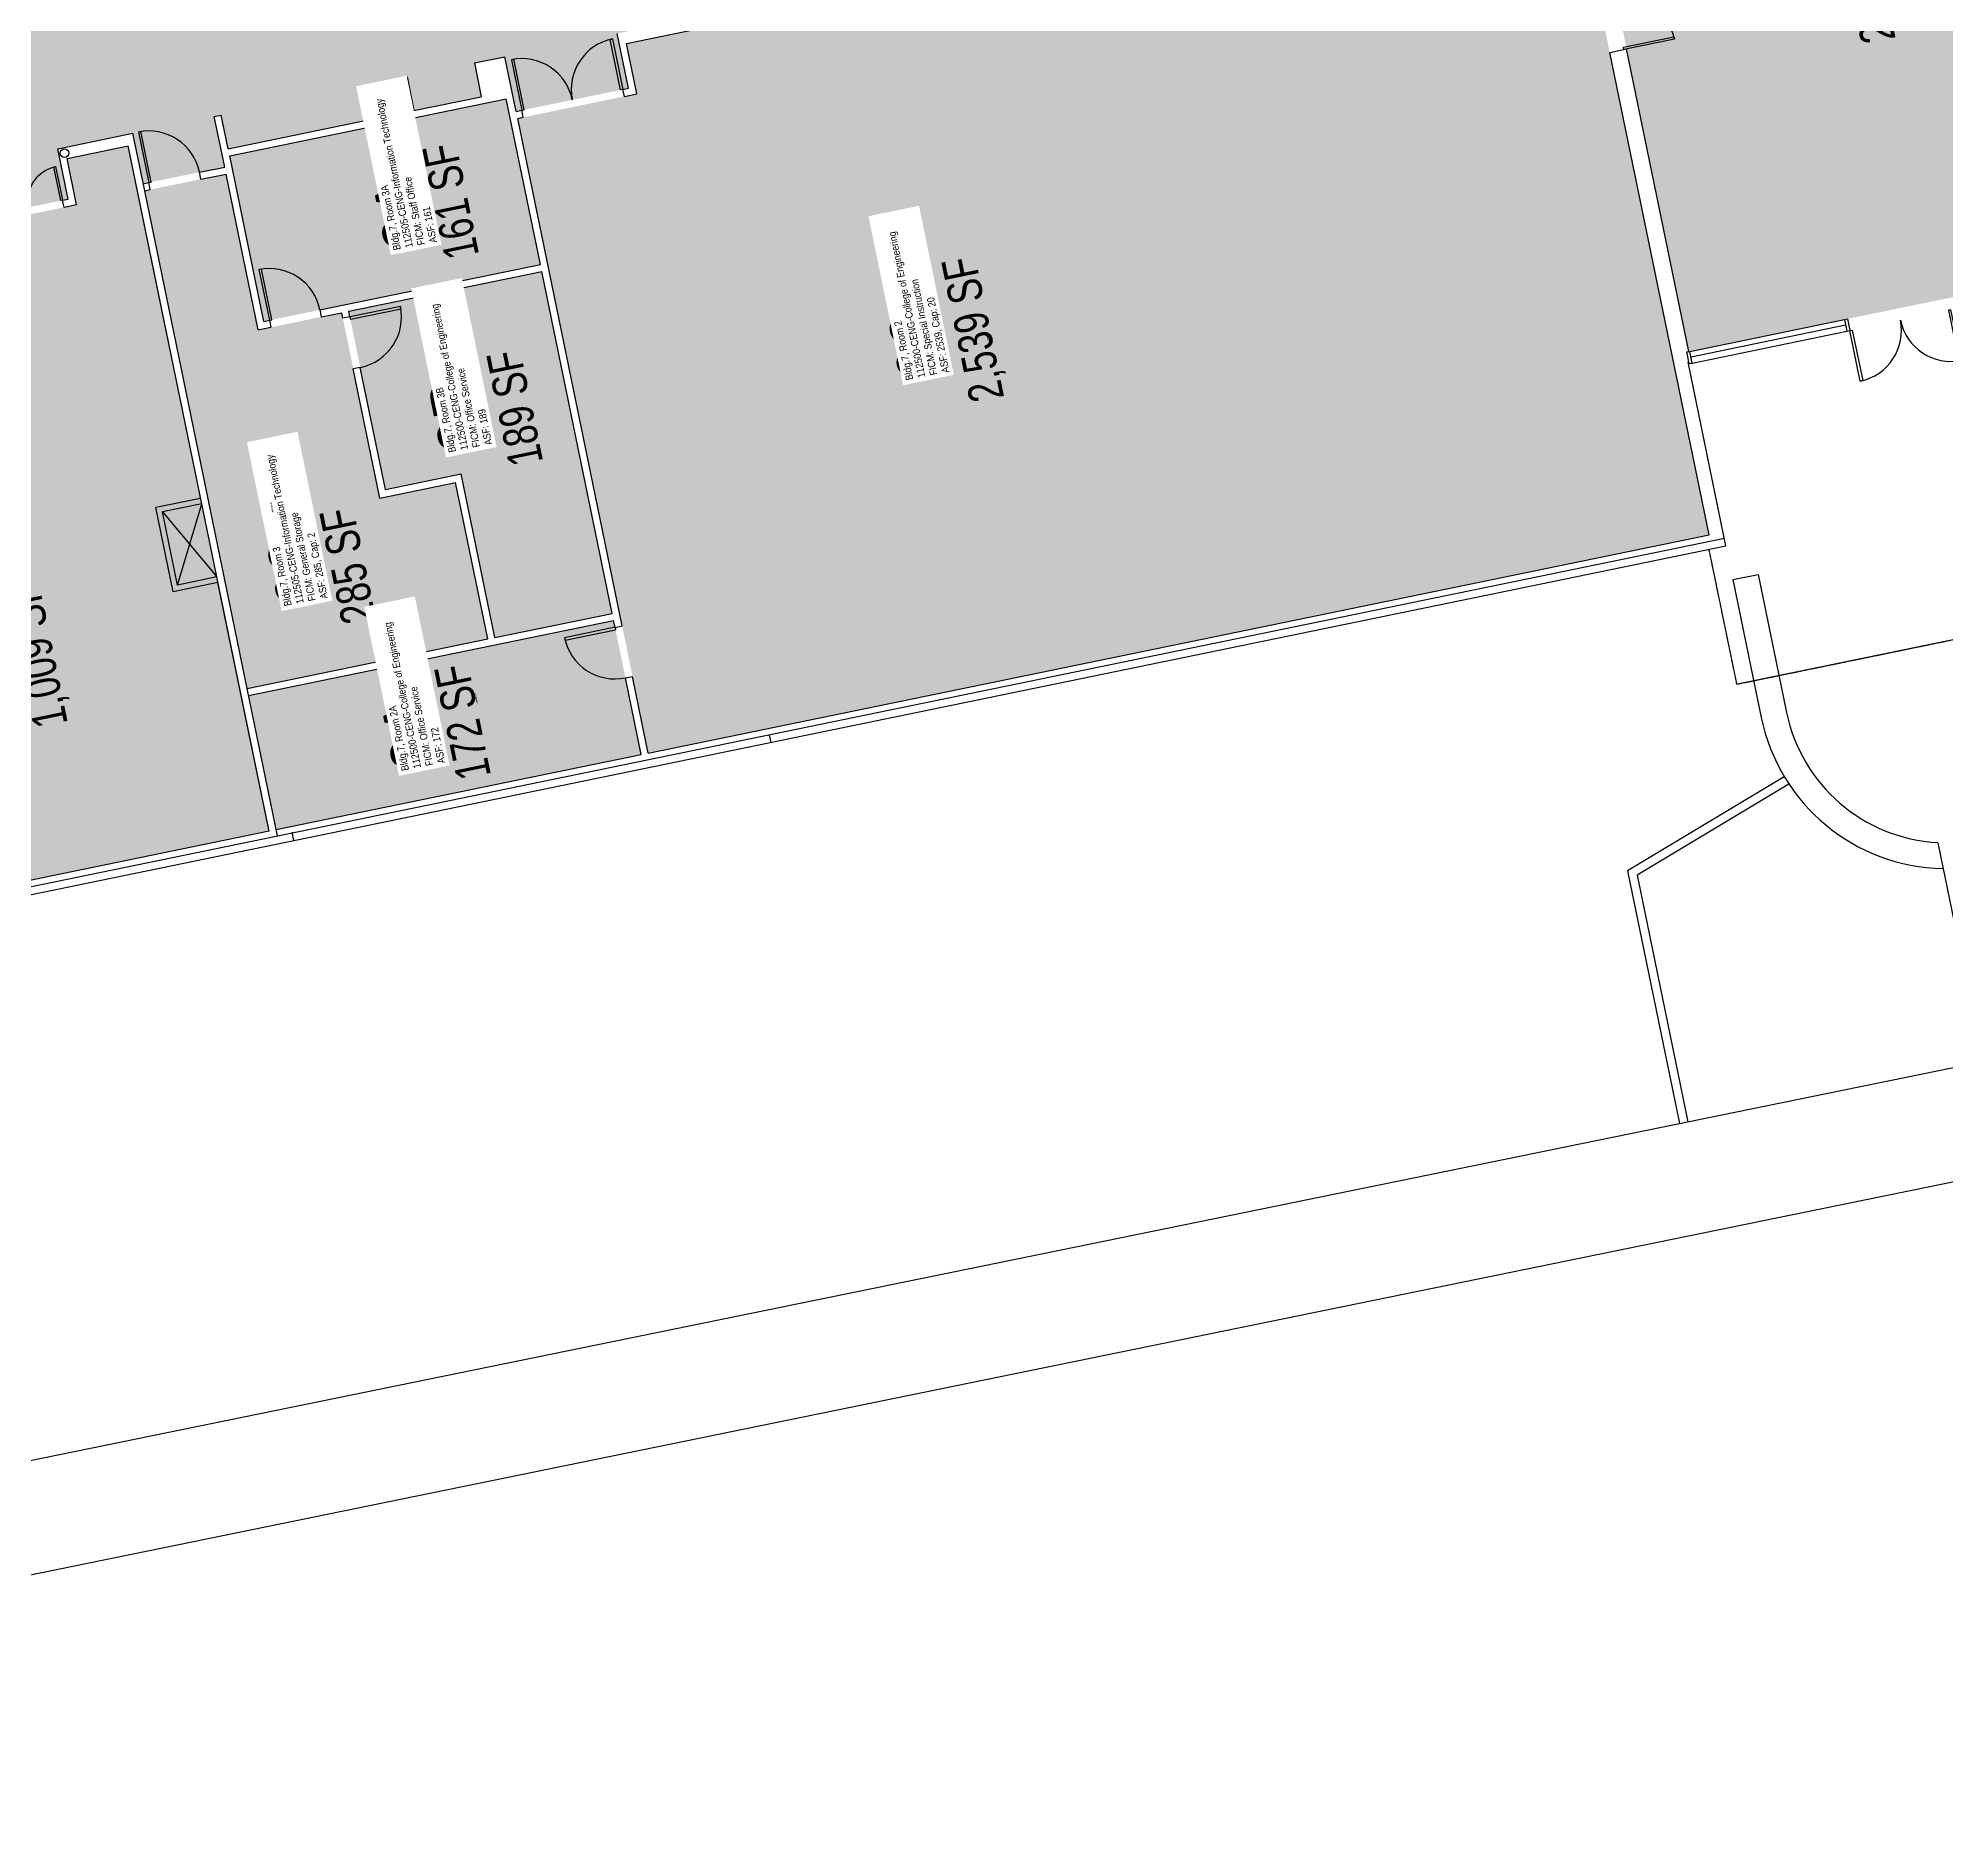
# Model space of a CAD drawing. Header units: inches. Extents: x 69196038 to 69200311, y 27680659 to 27683380.
# Drawn here: x 69198263 to 69199594, y 27680885 to 27682141 of the extents above; entities that cross this region are included whole.
import ezdxf
from ezdxf.enums import TextEntityAlignment as Align

# ---------------------------------------------------------------- set-up
doc = ezdxf.new("R2010")
doc.units = ezdxf.units.IN
doc.header["$MEASUREMENT"] = 0
doc.linetypes.add('DASHED2', pattern=[0.375, 0.25, -0.125])
doc.layers.get('0').update_dxf_attribs({"linetype": 'CONTINUOUS'})
for name, color, linetype in [('A-COLS', 5, 'CONTINUOUS'), ('A-DOOR', 2, 'CONTINUOUS'), ('A-FLOR', 3, 'CONTINUOUS'), ('A-GLAZ', 1, 'CONTINUOUS'), ('A-IDEN-RNUM', 7, 'CONTINUOUS'), ('A-IDEN-SNUM', 4, 'CONTINUOUS'), ('A-IDEN-VNUM', 4, 'CONTINUOUS'), ('A-ROOF', 2, 'CONTINUOUS'), ('A-SITE', 3, 'CONTINUOUS'), ('A-WALL', 5, 'CONTINUOUS'), ('AREA-TEXT', 3, 'CONTINUOUS'), ('Rooms-Category-Color', 7, 'CONTINUOUS'), ('Rooms-College-Color', 7, 'CONTINUOUS'), ('Rooms-Department-Color', 7, 'CONTINUOUS'), ('Rooms-Division-Color', 7, 'CONTINUOUS'), ('Rooms-Information', 7, 'CONTINUOUS')]:
    doc.layers.add(name, color=color, linetype=linetype)
doc.styles.add('Annotative', font='arial.ttf')
doc.styles.add('CP_AREA', font='arial.ttf', dxfattribs={"height": 15})
doc.styles.add('CP_ROOMSNUMBER', font='arial.ttf', dxfattribs={"height": 1})
doc.styles.add('CP_ROOMVNUMBER', font='arial.ttf', dxfattribs={"width": 0.85, "height": 0.075})

# ---------------------------------------------------------------- blocks, each defined once
blk = doc.blocks.new('ADO002')
for p, q in [((-0.5, 1), (-0.5, 0)), ((-0.451, 1), (-0.5, 1)), ((-0.451, 0), (-0.451, 1)), ((-0.5, 0), (-0.451, 0))]:
    blk.add_line(p, q)
blk.add_arc((-0.5, 0), 1, 0, 90)
at = {"style": 'Annotative', "flags": 1}
blk.add_attdef('SILLHT', text='', height=0.1, dxfattribs=at).set_placement((0, 0), align=Align.MIDDLE)
blk = doc.blocks.new('ADO102')
for p, q in [((0.451, 0.999), (0.451, 0)), ((0.5, 0), (0.5, 1)), ((0.5, 0), (0.451, 0))]:
    blk.add_line(p, q)
blk.add_arc((0.5, 0), 1, 90, 180)
at = {"style": 'Annotative', "flags": 1}
blk.add_attdef('SILLHT', text='', height=0.1, dxfattribs=at).set_placement((0, 0), align=Align.MIDDLE)
blk = doc.blocks.new('ADO402')
for p, q in [((-0.476, 0.5), (-0.5, 0.5)), ((-0.5, 0.5), (-0.5, 0)), ((-0.476, 0), (-0.476, 0.5)), ((0.476, 0.499), (0.5, 0.5)), ((0.476, 0), (0.476, 0.499)), ((0.5, 0.5), (0.5, 0)), ((-0.5, 0), (-0.476, 0)), ((0.5, 0), (0.476, 0))]:
    blk.add_line(p, q)
for centre, start, end in [((-0.5, 0), 0, 90), ((0.5, 0), 90, 180)]:
    blk.add_arc(centre, 0.5, start, end)
at = {"style": 'Annotative', "flags": 1}
blk.add_attdef('SILLHT', text='', height=0.1, dxfattribs=at).set_placement((0, 0), align=Align.MIDDLE)

msp = doc.modelspace()

# ---------------------------------------------------------------- hatches: boundary and pattern name
at = {"layer": 'Rooms-Category-Color', "linetype": 'Continuous', "true_color": 0xadadad}
msp.add_hatch(color=253, dxfattribs=at).paths.add_polyline_path([(69199614, 27682423), (69199613.6, 27682425.2), (69199612.2, 27682431.7), (69199610.3, 27682433), (69199478.5, 27682405.8), (69199476.2, 27682405.4), (69199055.1, 27682318.7), (69199047.8, 27682354), (69199043.9, 27682353.1), (69199008.6, 27682345.9), (69198991, 27682342.3), (69198998.3, 27682307), (69198990.7, 27682305.4), (69198955.4, 27682298.2), (69198693.6, 27682244.3), (69198661.8, 27682237.8), (69198649.1, 27682235.1), (69198613.8, 27682227.9), (69198487.5, 27682201.9), (69198480.2, 27682237.2), (69198462.6, 27682233.5), (69198427.3, 27682226.3), (69198423.4, 27682225.5), (69198430.7, 27682190.2), (69198421.8, 27682188.4), (69198386.5, 27682181.1), (69198268.1, 27682156.7), (69198264, 27682176.3), (69198256.8, 27682211.6), (69198256, 27682215.5), (69198138.4, 27682191.3), (69198139.2, 27682187.4), (69198146.5, 27682152.1), (69198150.5, 27682132.6), (69197950.8, 27682091.5), (69197915.5, 27682084.2), (69197623.8, 27682024.2), (69197588.5, 27682016.9), (69197364.5, 27681970.8), (69197365.4, 27681966.4), (69197382.3, 27681884.1), (69197383.2, 27681879.7), (69197579.1, 27681920), (69197586.4, 27681884.8), (69197590.3, 27681885.6), (69197591.3, 27681880.7), (69197626.6, 27681887.9), (69197625.6, 27681892.8), (69197643.2, 27681896.5), (69197635.9, 27681931.7), (69197815.2, 27681968.6), (69197822.4, 27681933.3), (69197826.4, 27681934.1), (69197861.6, 27681941.4), (69197906.2, 27681950.6), (69197941.5, 27681957.8), (69197959.1, 27681961.5), (69197951.8, 27681996.7), (69198209.9, 27682049.8), (69198217.2, 27682014.6), (69198221.1, 27682015.4), (69198279.9, 27682027.5), (69198283.8, 27682028.3), (69198276.5, 27682063.5), (69198328.9, 27682074.3), (69198336.2, 27682039.1), (69198340.1, 27682039.9), (69198375.3, 27682047.1), (69198393, 27682050.7), (69198385.7, 27682086), (69198390.6, 27682087), (69198395.4, 27682063.5), (69198515.7, 27682088.3), (69198510.9, 27682111.8), (69198520.2, 27682113.7), (69198525, 27682090.2), (69198572, 27682099.8), (69198567.2, 27682123.3), (69198588.5, 27682127.7), (69198596.3, 27682089.5), (69198600.3, 27682090.3), (69198670.8, 27682104.8), (69198674.7, 27682105.7), (69198666.8, 27682143.9), (69199340.2, 27682282.4), (69199356.5, 27682203.6), (69199371, 27682133.1), (69199414.4, 27681922), (69199522.9, 27681944.3), (69199525.1, 27681944.8), (69199595.6, 27681959.3), (69199597.8, 27681959.7), (69199703.3, 27681981.4), (69199704.5, 27681983.3), (69199694.3, 27682032.9), (69199693.8, 27682035.1), (69199672.5, 27682138.7), (69199672.1, 27682140.9), (69199650.8, 27682244.5), (69199650.3, 27682246.7), (69199629, 27682350.3), (69199628.5, 27682352.5)])
at = {"layer": 'Rooms-Category-Color', "linetype": 'Continuous', "true_color": 0xe3f498}
for points in [[(69199359.2, 27682130.6), (69199344.7, 27682201.2), (69199330.1, 27682272.2), (69198673.4, 27682137), (69198680.6, 27682101.8), (69198671.8, 27682100), (69198601.3, 27682085.4), (69198597.4, 27682084.6), (69198670.2, 27681730.6), (69198677.5, 27681695.4), (69198688.5, 27681641.9), (69199428.5, 27681794.2)], [(69198388.3, 27681760.9), (69198376.2, 27681819.6), (69198325.6, 27682065.5), (69198283, 27682056.7), (69198289.7, 27682024.4), (69198280.9, 27682022.6), (69198222.1, 27682010.5), (69198218.2, 27682009.7), (69198224.2, 27681980.3), (69198231.5, 27681945), (69198239.3, 27681906.8), (69198100.7, 27681878.3), (69198135.6, 27681708.9), (69198071, 27681695.6), (69198029.8, 27681687.1), (69198013.2, 27681683.7), (69197978.3, 27681853.1), (69197963.6, 27681850.1), (69197928.4, 27681842.8), (69197924.4, 27681842), (69197927.1, 27681829.3), (69197995, 27681499.2), (69198424, 27681587.5)]]:
    msp.add_hatch(color=61, dxfattribs=at).paths.add_polyline_path(points)
at = {"layer": 'Rooms-Category-Color', "linetype": 'Continuous', "true_color": 0xfa9ba3}
for points in [[(69198589.4, 27682098.3), (69198396.5, 27682058.6), (69198420.2, 27681943), (69198424.2, 27681943.8), (69198459.4, 27681951.1), (69198613.2, 27681982.7)], [(69198614.2, 27681977.8), (69198479.5, 27681950.1), (69198480.3, 27681946.2), (69198487.6, 27681910.9), (69198505.1, 27681825.7), (69198558, 27681836.6), (69198581.5, 27681722.5), (69198663.3, 27681739.3)], [(69198672.6, 27681694.3), (69198665.3, 27681729.6), (69198664.3, 27681734.4), (69198409.6, 27681682), (69198428.9, 27681588.5), (69198683.6, 27681640.9)]]:
    msp.add_hatch(color=241, dxfattribs=at).paths.add_polyline_path(points)
at = {"layer": 'Rooms-Category-Color', "linetype": 'Continuous', "true_color": 0xe3c5e1}
msp.add_hatch(color=254, dxfattribs=at).paths.add_polyline_path([(69198554.1, 27681830.7), (69198501.2, 27681819.8), (69198482.7, 27681909.9), (69198475.4, 27681945.2), (69198474.6, 27681949.1), (69198460.4, 27681946.2), (69198425.2, 27681938.9), (69198416.3, 27681937.1), (69198394, 27682045.8), (69198376.3, 27682042.2), (69198341.1, 27682035), (69198337.2, 27682034.2), (69198408.6, 27681686.9), (69198576.6, 27681721.5)])
at = {"layer": 'Rooms-College-Color', "linetype": 'Continuous', "true_color": 0xadadad}
msp.add_hatch(color=253, dxfattribs=at).paths.add_polyline_path([(69199614, 27682423), (69199613.6, 27682425.2), (69199612.2, 27682431.7), (69199610.3, 27682433), (69199478.5, 27682405.8), (69199476.2, 27682405.4), (69199055.1, 27682318.7), (69199047.8, 27682354), (69199043.9, 27682353.1), (69199008.6, 27682345.9), (69198991, 27682342.3), (69198998.3, 27682307), (69198990.7, 27682305.4), (69198955.4, 27682298.2), (69198693.6, 27682244.3), (69198661.8, 27682237.8), (69198649.1, 27682235.1), (69198613.8, 27682227.9), (69198487.5, 27682201.9), (69198480.2, 27682237.2), (69198462.6, 27682233.5), (69198427.3, 27682226.3), (69198423.4, 27682225.5), (69198430.7, 27682190.2), (69198421.8, 27682188.4), (69198386.5, 27682181.1), (69198268.1, 27682156.7), (69198264, 27682176.3), (69198256.8, 27682211.6), (69198256, 27682215.5), (69198138.4, 27682191.3), (69198139.2, 27682187.4), (69198146.5, 27682152.1), (69198150.5, 27682132.6), (69197950.8, 27682091.5), (69197915.5, 27682084.2), (69197623.8, 27682024.2), (69197588.5, 27682016.9), (69197364.5, 27681970.8), (69197365.4, 27681966.4), (69197382.3, 27681884.1), (69197383.2, 27681879.7), (69197579.1, 27681920), (69197586.4, 27681884.8), (69197590.3, 27681885.6), (69197591.3, 27681880.7), (69197626.6, 27681887.9), (69197625.6, 27681892.8), (69197643.2, 27681896.5), (69197635.9, 27681931.7), (69197815.2, 27681968.6), (69197822.4, 27681933.3), (69197826.4, 27681934.1), (69197861.6, 27681941.4), (69197906.2, 27681950.6), (69197941.5, 27681957.8), (69197959.1, 27681961.5), (69197951.8, 27681996.7), (69198209.9, 27682049.8), (69198217.2, 27682014.6), (69198221.1, 27682015.4), (69198279.9, 27682027.5), (69198283.8, 27682028.3), (69198276.5, 27682063.5), (69198328.9, 27682074.3), (69198336.2, 27682039.1), (69198340.1, 27682039.9), (69198375.3, 27682047.1), (69198393, 27682050.7), (69198385.7, 27682086), (69198390.6, 27682087), (69198395.4, 27682063.5), (69198515.7, 27682088.3), (69198510.9, 27682111.8), (69198520.2, 27682113.7), (69198525, 27682090.2), (69198572, 27682099.8), (69198567.2, 27682123.3), (69198588.5, 27682127.7), (69198596.3, 27682089.5), (69198600.3, 27682090.3), (69198670.8, 27682104.8), (69198674.7, 27682105.7), (69198666.8, 27682143.9), (69199340.2, 27682282.4), (69199356.5, 27682203.6), (69199371, 27682133.1), (69199414.4, 27681922), (69199522.9, 27681944.3), (69199525.1, 27681944.8), (69199595.6, 27681959.3), (69199597.8, 27681959.7), (69199703.3, 27681981.4), (69199704.5, 27681983.3), (69199694.3, 27682032.9), (69199693.8, 27682035.1), (69199672.5, 27682138.7), (69199672.1, 27682140.9), (69199650.8, 27682244.5), (69199650.3, 27682246.7), (69199629, 27682350.3), (69199628.5, 27682352.5)])
at = {"layer": 'Rooms-College-Color', "linetype": 'Continuous', "true_color": 0x99d7b2}
for points in [[(69199359.2, 27682130.6), (69199344.7, 27682201.2), (69199330.1, 27682272.2), (69198673.4, 27682137), (69198680.6, 27682101.8), (69198671.8, 27682100), (69198601.3, 27682085.4), (69198597.4, 27682084.6), (69198670.2, 27681730.6), (69198677.5, 27681695.4), (69198688.5, 27681641.9), (69199428.5, 27681794.2)], [(69198589.4, 27682098.3), (69198396.5, 27682058.6), (69198420.2, 27681943), (69198424.2, 27681943.8), (69198459.4, 27681951.1), (69198613.2, 27681982.7)], [(69198388.3, 27681760.9), (69198376.2, 27681819.6), (69198325.6, 27682065.5), (69198283, 27682056.7), (69198289.7, 27682024.4), (69198280.9, 27682022.6), (69198222.1, 27682010.5), (69198218.2, 27682009.7), (69198224.2, 27681980.3), (69198231.5, 27681945), (69198239.3, 27681906.8), (69198100.7, 27681878.3), (69198135.6, 27681708.9), (69198071, 27681695.6), (69198029.8, 27681687.1), (69198013.2, 27681683.7), (69197978.3, 27681853.1), (69197963.6, 27681850.1), (69197928.4, 27681842.8), (69197924.4, 27681842), (69197927.1, 27681829.3), (69197995, 27681499.2), (69198424, 27681587.5)], [(69198554.1, 27681830.7), (69198501.2, 27681819.8), (69198482.7, 27681909.9), (69198475.4, 27681945.2), (69198474.6, 27681949.1), (69198460.4, 27681946.2), (69198425.2, 27681938.9), (69198416.3, 27681937.1), (69198394, 27682045.8), (69198376.3, 27682042.2), (69198341.1, 27682035), (69198337.2, 27682034.2), (69198408.6, 27681686.9), (69198576.6, 27681721.5)], [(69198614.2, 27681977.8), (69198479.5, 27681950.1), (69198480.3, 27681946.2), (69198487.6, 27681910.9), (69198505.1, 27681825.7), (69198558, 27681836.6), (69198581.5, 27681722.5), (69198663.3, 27681739.3)], [(69198672.6, 27681694.3), (69198665.3, 27681729.6), (69198664.3, 27681734.4), (69198409.6, 27681682), (69198428.9, 27681588.5), (69198683.6, 27681640.9)]]:
    msp.add_hatch(color=253, dxfattribs=at).paths.add_polyline_path(points)
at = {"layer": 'Rooms-Department-Color', "linetype": 'Continuous', "true_color": 0xacacac}
msp.add_hatch(color=253, dxfattribs=at).paths.add_polyline_path([(69199614, 27682423), (69199613.6, 27682425.2), (69199612.2, 27682431.7), (69199610.3, 27682433), (69199478.5, 27682405.8), (69199476.2, 27682405.4), (69199055.1, 27682318.7), (69199047.8, 27682354), (69199043.9, 27682353.1), (69199008.6, 27682345.9), (69198991, 27682342.3), (69198998.3, 27682307), (69198990.7, 27682305.4), (69198955.4, 27682298.2), (69198693.6, 27682244.3), (69198661.8, 27682237.8), (69198649.1, 27682235.1), (69198613.8, 27682227.9), (69198487.5, 27682201.9), (69198480.2, 27682237.2), (69198462.6, 27682233.5), (69198427.3, 27682226.3), (69198423.4, 27682225.5), (69198430.7, 27682190.2), (69198421.8, 27682188.4), (69198386.5, 27682181.1), (69198268.1, 27682156.7), (69198264, 27682176.3), (69198256.8, 27682211.6), (69198256, 27682215.5), (69198138.4, 27682191.3), (69198139.2, 27682187.4), (69198146.5, 27682152.1), (69198150.5, 27682132.6), (69197950.8, 27682091.5), (69197915.5, 27682084.2), (69197623.8, 27682024.2), (69197588.5, 27682016.9), (69197364.5, 27681970.8), (69197365.4, 27681966.4), (69197382.3, 27681884.1), (69197383.2, 27681879.7), (69197579.1, 27681920), (69197586.4, 27681884.8), (69197590.3, 27681885.6), (69197591.3, 27681880.7), (69197626.6, 27681887.9), (69197625.6, 27681892.8), (69197643.2, 27681896.5), (69197635.9, 27681931.7), (69197815.2, 27681968.6), (69197822.4, 27681933.3), (69197826.4, 27681934.1), (69197861.6, 27681941.4), (69197906.2, 27681950.6), (69197941.5, 27681957.8), (69197959.1, 27681961.5), (69197951.8, 27681996.7), (69198209.9, 27682049.8), (69198217.2, 27682014.6), (69198221.1, 27682015.4), (69198279.9, 27682027.5), (69198283.8, 27682028.3), (69198276.5, 27682063.5), (69198328.9, 27682074.3), (69198336.2, 27682039.1), (69198340.1, 27682039.9), (69198375.3, 27682047.1), (69198393, 27682050.7), (69198385.7, 27682086), (69198390.6, 27682087), (69198395.4, 27682063.5), (69198515.7, 27682088.3), (69198510.9, 27682111.8), (69198520.2, 27682113.7), (69198525, 27682090.2), (69198572, 27682099.8), (69198567.2, 27682123.3), (69198588.5, 27682127.7), (69198596.3, 27682089.5), (69198600.3, 27682090.3), (69198670.8, 27682104.8), (69198674.7, 27682105.7), (69198666.8, 27682143.9), (69199340.2, 27682282.4), (69199356.5, 27682203.6), (69199371, 27682133.1), (69199414.4, 27681922), (69199522.9, 27681944.3), (69199525.1, 27681944.8), (69199595.6, 27681959.3), (69199597.8, 27681959.7), (69199703.3, 27681981.4), (69199704.5, 27681983.3), (69199694.3, 27682032.9), (69199693.8, 27682035.1), (69199672.5, 27682138.7), (69199672.1, 27682140.9), (69199650.8, 27682244.5), (69199650.3, 27682246.7), (69199629, 27682350.3), (69199628.5, 27682352.5)])
at = {"layer": 'Rooms-Department-Color', "linetype": 'Continuous', "true_color": 0x99d7b2}
for points in [[(69199359.2, 27682130.6), (69199344.7, 27682201.2), (69199330.1, 27682272.2), (69198673.4, 27682137), (69198680.6, 27682101.8), (69198671.8, 27682100), (69198601.3, 27682085.4), (69198597.4, 27682084.6), (69198670.2, 27681730.6), (69198677.5, 27681695.4), (69198688.5, 27681641.9), (69199428.5, 27681794.2)], [(69198589.4, 27682098.3), (69198396.5, 27682058.6), (69198420.2, 27681943), (69198424.2, 27681943.8), (69198459.4, 27681951.1), (69198613.2, 27681982.7)], [(69198388.3, 27681760.9), (69198376.2, 27681819.6), (69198325.6, 27682065.5), (69198283, 27682056.7), (69198289.7, 27682024.4), (69198280.9, 27682022.6), (69198222.1, 27682010.5), (69198218.2, 27682009.7), (69198224.2, 27681980.3), (69198231.5, 27681945), (69198239.3, 27681906.8), (69198100.7, 27681878.3), (69198135.6, 27681708.9), (69198071, 27681695.6), (69198029.8, 27681687.1), (69198013.2, 27681683.7), (69197978.3, 27681853.1), (69197963.6, 27681850.1), (69197928.4, 27681842.8), (69197924.4, 27681842), (69197927.1, 27681829.3), (69197995, 27681499.2), (69198424, 27681587.5)], [(69198554.1, 27681830.7), (69198501.2, 27681819.8), (69198482.7, 27681909.9), (69198475.4, 27681945.2), (69198474.6, 27681949.1), (69198460.4, 27681946.2), (69198425.2, 27681938.9), (69198416.3, 27681937.1), (69198394, 27682045.8), (69198376.3, 27682042.2), (69198341.1, 27682035), (69198337.2, 27682034.2), (69198408.6, 27681686.9), (69198576.6, 27681721.5)], [(69198614.2, 27681977.8), (69198479.5, 27681950.1), (69198480.3, 27681946.2), (69198487.6, 27681910.9), (69198505.1, 27681825.7), (69198558, 27681836.6), (69198581.5, 27681722.5), (69198663.3, 27681739.3)], [(69198672.6, 27681694.3), (69198665.3, 27681729.6), (69198664.3, 27681734.4), (69198409.6, 27681682), (69198428.9, 27681588.5), (69198683.6, 27681640.9)]]:
    msp.add_hatch(color=253, dxfattribs=at).paths.add_polyline_path(points)
at = {"layer": 'Rooms-Division-Color', "linetype": 'Continuous', "true_color": 0xadadad}
msp.add_hatch(color=253, dxfattribs=at).paths.add_polyline_path([(69199614, 27682423), (69199613.6, 27682425.2), (69199612.2, 27682431.7), (69199610.3, 27682433), (69199478.5, 27682405.8), (69199476.2, 27682405.4), (69199055.1, 27682318.7), (69199047.8, 27682354), (69199043.9, 27682353.1), (69199008.6, 27682345.9), (69198991, 27682342.3), (69198998.3, 27682307), (69198990.7, 27682305.4), (69198955.4, 27682298.2), (69198693.6, 27682244.3), (69198661.8, 27682237.8), (69198649.1, 27682235.1), (69198613.8, 27682227.9), (69198487.5, 27682201.9), (69198480.2, 27682237.2), (69198462.6, 27682233.5), (69198427.3, 27682226.3), (69198423.4, 27682225.5), (69198430.7, 27682190.2), (69198421.8, 27682188.4), (69198386.5, 27682181.1), (69198268.1, 27682156.7), (69198264, 27682176.3), (69198256.8, 27682211.6), (69198256, 27682215.5), (69198138.4, 27682191.3), (69198139.2, 27682187.4), (69198146.5, 27682152.1), (69198150.5, 27682132.6), (69197950.8, 27682091.5), (69197915.5, 27682084.2), (69197623.8, 27682024.2), (69197588.5, 27682016.9), (69197364.5, 27681970.8), (69197365.4, 27681966.4), (69197382.3, 27681884.1), (69197383.2, 27681879.7), (69197579.1, 27681920), (69197586.4, 27681884.8), (69197590.3, 27681885.6), (69197591.3, 27681880.7), (69197626.6, 27681887.9), (69197625.6, 27681892.8), (69197643.2, 27681896.5), (69197635.9, 27681931.7), (69197815.2, 27681968.6), (69197822.4, 27681933.3), (69197826.4, 27681934.1), (69197861.6, 27681941.4), (69197906.2, 27681950.6), (69197941.5, 27681957.8), (69197959.1, 27681961.5), (69197951.8, 27681996.7), (69198209.9, 27682049.8), (69198217.2, 27682014.6), (69198221.1, 27682015.4), (69198279.9, 27682027.5), (69198283.8, 27682028.3), (69198276.5, 27682063.5), (69198328.9, 27682074.3), (69198336.2, 27682039.1), (69198340.1, 27682039.9), (69198375.3, 27682047.1), (69198393, 27682050.7), (69198385.7, 27682086), (69198390.6, 27682087), (69198395.4, 27682063.5), (69198515.7, 27682088.3), (69198510.9, 27682111.8), (69198520.2, 27682113.7), (69198525, 27682090.2), (69198572, 27682099.8), (69198567.2, 27682123.3), (69198588.5, 27682127.7), (69198596.3, 27682089.5), (69198600.3, 27682090.3), (69198670.8, 27682104.8), (69198674.7, 27682105.7), (69198666.8, 27682143.9), (69199340.2, 27682282.4), (69199356.5, 27682203.6), (69199371, 27682133.1), (69199414.4, 27681922), (69199522.9, 27681944.3), (69199525.1, 27681944.8), (69199595.6, 27681959.3), (69199597.8, 27681959.7), (69199703.3, 27681981.4), (69199704.5, 27681983.3), (69199694.3, 27682032.9), (69199693.8, 27682035.1), (69199672.5, 27682138.7), (69199672.1, 27682140.9), (69199650.8, 27682244.5), (69199650.3, 27682246.7), (69199629, 27682350.3), (69199628.5, 27682352.5)])
at = {"layer": 'Rooms-Division-Color', "linetype": 'Continuous', "true_color": 0x99d7b2}
for points in [[(69199359.2, 27682130.6), (69199344.7, 27682201.2), (69199330.1, 27682272.2), (69198673.4, 27682137), (69198680.6, 27682101.8), (69198671.8, 27682100), (69198601.3, 27682085.4), (69198597.4, 27682084.6), (69198670.2, 27681730.6), (69198677.5, 27681695.4), (69198688.5, 27681641.9), (69199428.5, 27681794.2)], [(69198589.4, 27682098.3), (69198396.5, 27682058.6), (69198420.2, 27681943), (69198424.2, 27681943.8), (69198459.4, 27681951.1), (69198613.2, 27681982.7)], [(69198388.3, 27681760.9), (69198376.2, 27681819.6), (69198325.6, 27682065.5), (69198283, 27682056.7), (69198289.7, 27682024.4), (69198280.9, 27682022.6), (69198222.1, 27682010.5), (69198218.2, 27682009.7), (69198224.2, 27681980.3), (69198231.5, 27681945), (69198239.3, 27681906.8), (69198100.7, 27681878.3), (69198135.6, 27681708.9), (69198071, 27681695.6), (69198029.8, 27681687.1), (69198013.2, 27681683.7), (69197978.3, 27681853.1), (69197963.6, 27681850.1), (69197928.4, 27681842.8), (69197924.4, 27681842), (69197927.1, 27681829.3), (69197995, 27681499.2), (69198424, 27681587.5)], [(69198554.1, 27681830.7), (69198501.2, 27681819.8), (69198482.7, 27681909.9), (69198475.4, 27681945.2), (69198474.6, 27681949.1), (69198460.4, 27681946.2), (69198425.2, 27681938.9), (69198416.3, 27681937.1), (69198394, 27682045.8), (69198376.3, 27682042.2), (69198341.1, 27682035), (69198337.2, 27682034.2), (69198408.6, 27681686.9), (69198576.6, 27681721.5)], [(69198614.2, 27681977.8), (69198479.5, 27681950.1), (69198480.3, 27681946.2), (69198487.6, 27681910.9), (69198505.1, 27681825.7), (69198558, 27681836.6), (69198581.5, 27681722.5), (69198663.3, 27681739.3)], [(69198672.6, 27681694.3), (69198665.3, 27681729.6), (69198664.3, 27681734.4), (69198409.6, 27681682), (69198428.9, 27681588.5), (69198683.6, 27681640.9)]]:
    msp.add_hatch(color=253, dxfattribs=at).paths.add_polyline_path(points)

# ---------------------------------------------------------------- linework, layer by layer
at = {"layer": 'A-COLS'}
for centre in [(69198516.3, 27682108.8), (69198281.2, 27682060.4)]:
    msp.add_circle(centre, 3, dxfattribs=at)
at = {"layer": 'A-FLOR'}
for p, q in [((69198360.1, 27681759.1), (69198377, 27681815.7)), ((69198349.6, 27681810.1), (69198387.5, 27681764.8))]:
    msp.add_line(p, q, dxfattribs=at)
at = {"layer": 'A-GLAZ'}
for p, q in [((69199415.1, 27681922.1), (69199522.9, 27681944.3)), ((69199416.8, 27681914), (69199524.5, 27681936.2))]:
    msp.add_line(p, q, dxfattribs=at)
at = {"layer": 'A-GLAZ', "linetype": 'Continuous'}
msp.add_line((69199523.7, 27681940.3), (69199416, 27681918.1), dxfattribs=at)
at = {"layer": 'A-ROOF', "linetype": 'DASHED2'}
for q in [(69199428.5, 27681784), (69199761.8, 27681754.6)]:
    msp.add_line((69199447.9, 27681690), q, dxfattribs=at)
at = {"layer": 'A-SITE', "linetype": 'Continuous'}
for p, q in [((69199445.1, 27681762.9), (69199462.7, 27681766.5)), ((69199445.1, 27681762.9), (69199464.9, 27681666.7)), ((69199462.7, 27681766.5), (69199482.5, 27681670.3)), ((69199481, 27681625.4), (69199371.5, 27681559.7)), ((69199484.1, 27681620.2), (69199378.3, 27681556.8)), ((69199588, 27681579.4), (69199619.4, 27681426.7)), ((69199371.5, 27681559.7), (69199407.8, 27681383.4)), ((69199378.3, 27681556.8), (69199413.7, 27681384.6)), ((69197343.5, 27680961.6), (69199619.4, 27681426.7)), ((69197359.1, 27680885.2), (69199866.8, 27681397.6))]:
    msp.add_line(p, q, dxfattribs=at)
for radius, start, end in [(132, 191.628, 268.9364), (114, 191.6279, 266.8907)]:
    msp.add_arc((69199594.2, 27681693.3), radius, start, end, dxfattribs=at)
at = {"layer": 'A-WALL'}
for p, q in [((69198673.4, 27682137), (69199330.1, 27682272.2)), ((69198673.4, 27682137), (69199328.1, 27682271.8)), ((69198674.7, 27682105.7), (69198666.8, 27682143.9)), ((69198680.6, 27682101.8), (69198673.4, 27682137)), ((69198680.6, 27682101.8), (69198673.4, 27682137)), ((69199359.2, 27682130.6), (69199371, 27682133.1)), ((69199414.4, 27681922), (69199371, 27682133.1)), ((69198567.2, 27682123.3), (69198588.5, 27682127.7)), ((69198567.2, 27682123.3), (69198572, 27682099.8)), ((69198596.3, 27682089.5), (69198588.5, 27682127.7)), ((69199428.5, 27681794.2), (69199359.2, 27682130.6)), ((69198510.9, 27682111.8), (69198520.2, 27682113.7)), ((69198515.7, 27682088.3), (69198510.9, 27682111.8)), ((69198520.2, 27682113.7), (69198525, 27682090.2)), ((69198670.8, 27682104.8), (69198674.7, 27682105.7)), ((69198396.5, 27682058.6), (69198589.4, 27682098.3)), ((69198525, 27682090.2), (69198572, 27682099.8)), ((69198613.2, 27681982.7), (69198589.4, 27682098.3)), ((69198671.8, 27682100), (69198670.8, 27682104.8)), ((69198671.8, 27682100), (69198680.6, 27682101.8)), ((69198385.7, 27682086), (69198390.6, 27682087)), ((69198393, 27682050.7), (69198385.7, 27682086)), ((69198395.4, 27682063.5), (69198390.6, 27682087)), ((69198395.4, 27682063.5), (69198515.7, 27682088.3)), ((69198596.3, 27682089.5), (69198600.3, 27682090.3)), ((69198597.4, 27682084.6), (69198601.3, 27682085.4)), ((69198670.2, 27681730.6), (69198597.4, 27682084.6)), ((69198601.3, 27682085.4), (69198600.3, 27682090.3)), ((69198276.5, 27682063.5), (69198328.9, 27682074.3)), ((69198337.2, 27682034.2), (69198328.9, 27682074.3)), ((69198283.8, 27682028.3), (69198276.5, 27682063.5)), ((69198283, 27682056.7), (69198325.6, 27682065.5)), ((69198289.7, 27682024.4), (69198283, 27682056.7)), ((69198352.4, 27681935.2), (69198325.6, 27682065.5)), ((69198424, 27681587.5), (69198325.6, 27682065.5)), ((69198420.2, 27681943), (69198396.5, 27682058.6)), ((69198336.2, 27682039.1), (69198340.1, 27682039.9)), ((69198341.1, 27682035), (69198340.1, 27682039.9)), ((69198375.3, 27682047.1), (69198393, 27682050.7)), ((69198376.3, 27682042.2), (69198375.3, 27682047.1)), ((69198376.3, 27682042.2), (69198375.3, 27682047.1)), ((69198376.3, 27682042.2), (69198394, 27682045.8)), ((69198416.3, 27681937.1), (69198394, 27682045.8)), ((69198279.9, 27682027.5), (69198283.8, 27682028.3)), ((69198280.9, 27682022.6), (69198279.9, 27682027.5)), ((69198280.9, 27682022.6), (69198279.9, 27682027.5)), ((69198337.2, 27682034.2), (69198341.1, 27682035)), ((69198408.6, 27681686.9), (69198337.2, 27682034.2)), ((69198289.7, 27682024.4), (69198280.9, 27682022.6)), ((69198459.4, 27681951.1), (69198613.2, 27681982.7)), ((69198479.5, 27681950.1), (69198614.2, 27681977.8)), ((69198663.3, 27681739.3), (69198614.2, 27681977.8)), ((69198459.4, 27681951.1), (69198460.4, 27681946.2)), ((69198460.4, 27681946.2), (69198474.6, 27681949.1)), ((69198475.4, 27681945.2), (69198474.6, 27681949.1)), ((69198480.3, 27681946.2), (69198475.4, 27681945.2)), ((69198480.3, 27681946.2), (69198479.5, 27681950.1)), ((69198416.3, 27681937.1), (69198425.2, 27681938.9)), ((69198420.2, 27681943), (69198424.2, 27681943.8)), ((69198424.2, 27681943.8), (69198425.2, 27681938.9)), ((69199522.9, 27681944.3), (69199525.1, 27681944.8)), ((69199522.9, 27681944.3), (69199524.5, 27681936.2)), ((69199524.5, 27681936.2), (69199526.8, 27681936.7)), ((69199525.1, 27681944.8), (69199526.8, 27681936.7)), ((69199412.9, 27681921.7), (69199415.1, 27681922.1)), ((69199414.6, 27681913.6), (69199412.9, 27681921.7)), ((69199416.8, 27681914), (69199415.1, 27681922.1)), ((69198487.6, 27681910.9), (69198482.7, 27681909.9)), ((69198501.2, 27681819.8), (69198482.7, 27681909.9)), ((69198505.1, 27681825.7), (69198487.6, 27681910.9)), ((69199413.9, 27681914.7), (69199414.3, 27681914.8)), ((69199440.3, 27681786.4), (69199413.9, 27681914.7)), ((69199414.6, 27681913.6), (69199416.8, 27681914)), ((69198501.2, 27681819.8), (69198554.1, 27681830.7)), ((69198505.1, 27681825.7), (69198558, 27681836.6)), ((69198576.6, 27681721.5), (69198554.1, 27681830.7)), ((69198581.5, 27681722.5), (69198558, 27681836.6)), ((69198376.2, 27681819.6), (69198344.9, 27681813.2)), ((69198357, 27681754.4), (69198344.9, 27681813.2)), ((69198377, 27681815.7), (69198349.6, 27681810.1)), ((69198360.1, 27681759.1), (69198349.6, 27681810.1)), ((69197441, 27681380.6), (69199439.2, 27681791.8)), ((69197577.9, 27681403.2), (69199440.3, 27681786.4)), ((69198688.5, 27681641.9), (69199428.5, 27681794.2)), ((69198388.3, 27681760.9), (69198357, 27681754.4)), ((69198387.5, 27681764.8), (69198360.1, 27681759.1)), ((69198423.6, 27681589.5), (69198388.3, 27681760.9)), ((69198409.6, 27681682), (69198664.3, 27681734.4)), ((69198581.5, 27681722.5), (69198663.3, 27681739.3)), ((69198665.3, 27681729.6), (69198664.3, 27681734.4)), ((69198408.6, 27681686.9), (69198576.6, 27681721.5)), ((69198665.3, 27681729.6), (69198670.2, 27681730.6)), ((69198672.6, 27681694.3), (69198677.5, 27681695.4)), ((69198683.6, 27681640.9), (69198672.6, 27681694.3)), ((69198688.5, 27681641.9), (69198677.5, 27681695.4)), ((69198429.8, 27681584.1), (69198408.6, 27681686.9)), ((69198774.2, 27681649.3), (69198773.1, 27681654.7)), ((69198428.9, 27681588.5), (69198683.6, 27681640.9)), ((69198424, 27681587.5), (69197995, 27681499.2)), ((69198441.2, 27681580.8), (69198440, 27681586.7))]:
    msp.add_line(p, q, dxfattribs=at)

# ---------------------------------------------------------------- block references
at = {"layer": 'A-DOOR', "zscale": 84}
for name, p, xscale, yscale, rotation in [('ADO402', (69199361.8, 27682167.9), 72.00000000000318, 72.00000000000318, 281.6278182482858), ('ADO402', (69198635.5, 27682097.6), 72.00000000000323, 72.00000000000323, 11.62781824606245), ('ADO002', (69198357.7, 27682043.5), 36.00000000000159, 36.00000000000159, 11.62781824828581), ('ADO002', (69198268.1, 27682025.1), -24.00000000000108, 24.00000000140593, 11.62781824828584), ('ADO002', (69198441.8, 27681947.5), 36.00000000000159, 36.00000000000159, 11.62781824828581), ('ADO002', (69198484, 27681928.6), 36.00000000000159, 36.00000000000159, 281.6278182482858), ('ADO402', (69199562, 27681943.9), 72.00000000000323, 72.00000000000323, 191.6278182460624), ('ADO102', (69198668.9, 27681712), 36.00000000000159, 36.00000000000159, 101.6278182482858)]:
    msp.add_blockref(name, p, dxfattribs=dict(at, xscale=xscale, yscale=yscale, rotation=rotation))

# ---------------------------------------------------------------- texts
at = {"layer": 'A-IDEN-RNUM', "style": 'CP_ROOMSNUMBER'}
for s, p in [('0003-A0', (69198522.6, 27682013)), ('0002-00', (69198926.4, 27681928.4)), ('0003-B0', (69198567, 27681867.3)), ('0003-00', (69198427.1, 27681809.9)), ('0002-A0', (69198569.7, 27681676.1))]:
    msp.add_text(s, height=0.96, rotation=101.63, dxfattribs=at).set_placement(p)
at = {"layer": 'A-IDEN-SNUM', "style": 'CP_ROOMSNUMBER'}
for s, p in [('00700003A0', (69198522.6, 27682013)), ('0070000200', (69198926.4, 27681928.4)), ('00700003B0', (69198567, 27681867.3)), ('0070000300', (69198427.1, 27681809.9)), ('00700002A0', (69198569.7, 27681676.1))]:
    msp.add_text(s, height=0.96, rotation=101.63, dxfattribs=at).set_placement(p)
at = {"layer": 'A-IDEN-VNUM', "style": 'CP_ROOMVNUMBER', "width": 0.85}
for s, p in [('3A', (69198518.3, 27682020.5)), ('02', (69198877.6, 27681927.8)), ('3B', (69198556.8, 27681879.3)), ('03', (69198444.1, 27681770.1)), ('2A', (69198524, 27681657.3))]:
    msp.add_text(s, height=36, rotation=101.63, dxfattribs=at).set_placement(p, align=Align.MIDDLE_CENTER)
at = {"layer": 'AREA-TEXT', "linetype": 'Continuous', "style": 'CP_AREA', "width": 0.75}
for s, p in [('2,451 SF', (69199536.7, 27682187.6)), ('161 SF', (69198550.6, 27682026.7)), ('2,539 SF', (69198914.8, 27681937.4)), ('189 SF', (69198595.3, 27681882.4)), ('285 SF', (69198478.8, 27681772.4)), ('1,009 SF', (69198261.6, 27681710.1)), ('172 SF', (69198558.9, 27681663.5))]:
    msp.add_text(s, height=24, rotation=101.6278, dxfattribs=at).set_placement(p, align=Align.MIDDLE_CENTER)

# ---------------------------------------------------------------- next in the draw order: texts
at = {"layer": 'Rooms-Information', "linetype": 'Continuous', "width": 115.2, "attachment_point": 7, "rotation": 101.63, "style": 'CP_ROOMVNUMBER', "bg_fill": 3, "box_fill_scale": 1.5, "bg_fill_color": 256, "bg_fill_true_color": 13158600, "bg_fill_transparency": 0}
for s, insert, char_height in [('Bldg.7, Room 3A^M^J112505-CENG-Information Technology^M^JFICM: Staff Office^M^JASF: 161', (69198541.2, 27681998.5), 5.143), ('Bldg.7, Room 2^M^J112500-CENG-College of Engineering^M^JFICM: Special Instruction^M^JASF: 2539, Cap: 20', (69198900.1, 27681908.1), 5.1429), ('Bldg.7, Room 3B^M^J112500-CENG-College of Engineering^M^JFICM: Office Service^M^JASF: 189', (69198579.7, 27681857.4), 5.143), ('Bldg.7, Room 3^M^J112505-CENG-Information Technology^M^JFICM: General Storage^M^JASF: 285, Cap: 2', (69198466.5, 27681750.5), 5.143), ('Bldg.7, Room 2A^M^J112500-CENG-College of Engineering^M^JFICM: Office Service^M^JASF: 172', (69198546.9, 27681635.3), 5.143)]:
    msp.add_mtext(s, dxfattribs=dict(at, insert=insert, char_height=char_height))

doc.saveas('drawing.dxf')
